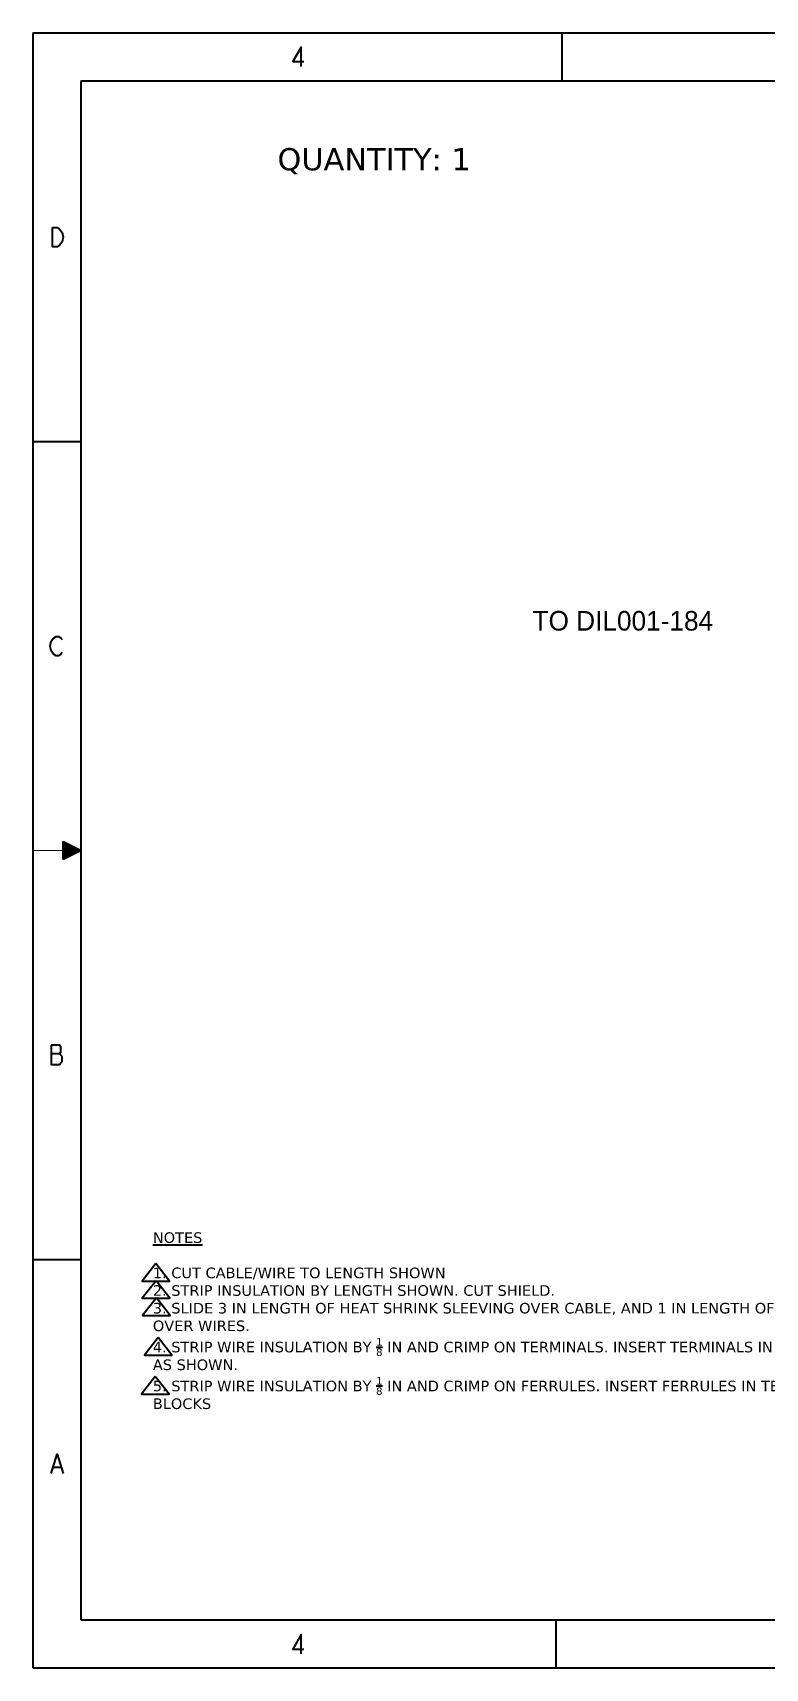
# Model space of a CAD drawing. Extents: x 0 to 768, y 0 to 246.
# Drawn here: x -0.01 to 7.61, y 0 to 17 of the extents above; entities that cross this region are included whole.
import ezdxf

# ---------------------------------------------------------------- set-up
doc = ezdxf.new("R2010")
doc.units = 0
doc.header["$LTSCALE"] = 1.21
doc.header["$MEASUREMENT"] = 0
doc.styles.add('BEC', font='verdana.ttf')
doc.styles.get("Standard").update_dxf_attribs({"font": 'txt', "width": 0.8})

msp = doc.modelspace()

# ---------------------------------------------------------------- linework, layer by layer
at = {"color": 7, "linetype": 'Continuous'}
for p, q in [((0, 0), (0, 17)), ((0, 17), (21.99996, 17)), ((5.49996, 16.5), (5.49996, 17)), ((0.5, 0.5), (0.5, 16.5)), ((0.5, 16.5), (21.49996, 16.5)), ((0, 12.75), (0.5, 12.75)), ((0.31, 8.405), (0.31, 8.595)), ((0.31, 8.595), (0.5, 8.5)), ((0.5, 8.5), (0.31, 8.405)), ((0, 4.25), (0.5, 4.25)), ((21.49996, 0.5), (0.5, 0.5)), ((5.43644, 0), (5.43644, 0.5)), ((21.99996, 0), (0, 0))]:
    msp.add_line(p, q, dxfattribs=at)
at = {"color": 2, "linetype": 'Continuous'}
for p, q in [((0.1875, 6.39167), (0.275, 6.39167)), ((0.2125, 2.09167), (0.2875, 2.09167))]:
    msp.add_line(p, q, dxfattribs=at)
for points in [[(2.7875, 16.65), (2.7875, 16.85), (2.7, 16.7), (2.8125, 16.7)], [(0.3, 14.825), (0.275, 14.79167), (0.25, 14.775), (0.2, 14.775), (0.2, 14.975)], [(0.2, 14.975), (0.25, 14.975), (0.275, 14.95833)], [(0.275, 14.95833), (0.3, 14.925), (0.3125, 14.875), (0.3, 14.825)], [(0.1875, 10.675), (0.2125, 10.70833), (0.2375, 10.725), (0.2625, 10.725), (0.2875, 10.70833), (0.3, 10.69167)], [(0.2125, 10.54167), (0.1875, 10.575), (0.175, 10.625), (0.1875, 10.675)], [(0.3, 10.55833), (0.2875, 10.54167), (0.2625, 10.525), (0.2375, 10.525), (0.2125, 10.54167)], [(0.1875, 6.475), (0.1875, 6.275), (0.275, 6.275), (0.2875, 6.29167), (0.3, 6.30833), (0.3, 6.35833)], [(0.3, 6.35833), (0.275, 6.39167), (0.2875, 6.40833), (0.2875, 6.45833), (0.275, 6.475), (0.1875, 6.475)], [(0.1875, 2.025), (0.25, 2.225), (0.3125, 2.025)], [(2.7875, 0.15), (2.7875, 0.35), (2.7, 0.2), (2.8125, 0.2)]]:
    msp.add_lwpolyline(points, dxfattribs=at)
at = {"color": 7, "linetype": 'Continuous', "const_width": 0.01}
msp.add_lwpolyline([(0, 8.5), (0.31, 8.5)], dxfattribs=at)
at = {"flags": 128}
for points in [[(1.27555, 4.20621), (1.13226, 4.02488), (1.41883, 4.02488)], [(1.27757, 4.02814), (1.13429, 3.84682), (1.42086, 3.84682)], [(1.28124, 3.84881), (1.13795, 3.66749), (1.42452, 3.66749)], [(1.29965, 3.43695), (1.15637, 3.25562), (1.44293, 3.25562)], [(1.26964, 3.03204), (1.12635, 2.85072), (1.41292, 2.85072)]]:
    msp.add_lwpolyline(points, close=True, dxfattribs=at)
at = {"color": 7, "linetype": 'Continuous'}
msp.add_solid([(0.31, 8.405), (0.31, 8.595), (0.5, 8.5)], dxfattribs=at)

# ---------------------------------------------------------------- texts
at = {"style": 'BEC'}
msp.add_text('QUANTITY: 1', height=0.23, dxfattribs=at).set_placement((2.53964, 15.57019))
msp.add_text('TO DIL001-184', height=0.2036894).set_placement((5.19141, 10.78588))
at = {"insert": (1.24392, 4.53162), "char_height": 0.11, "width": 7.2671357, "attachment_point": 1, "style": 'BEC'}
msp.add_mtext('\\A1;{\\LNOTES\\P}\\P1. CUT CABLE/WIRE TO LENGTH SHOWN\\P2. STRIP INSULATION BY LENGTH SHOWN. CUT SHIELD. \\P3. SLIDE 3 IN LENGTH OF HEAT SHRINK SLEEVING OVER CABLE, AND 1 IN LENGTH OF SLEEVING OVER WIRES. \\P4. STRIP WIRE INSULATION BY {\\H0.7x;\\S1/8;\\H1.4286x; IN AND CRIMP ON TERMINALS. INSERT TERMINALS IN HOUSING AS SHOWN.}\\P5. STRIP WIRE INSULATION BY {\\H0.7x;\\S1/8;\\H1.4286x; IN AND CRIMP ON FERRULES. INSERT FERRULES IN TERMINAL BLOCKS}', dxfattribs=at)

doc.saveas('drawing.dxf')
